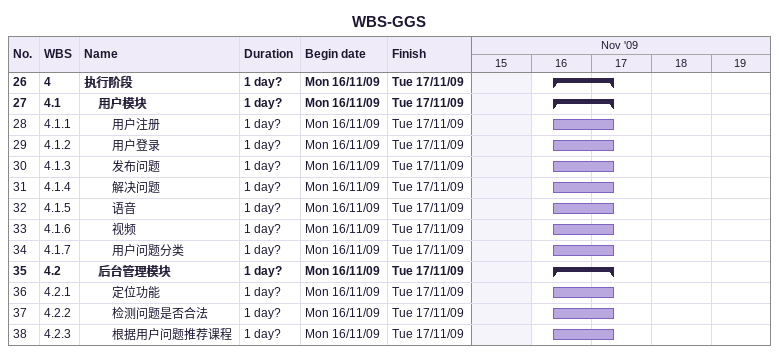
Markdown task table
WBS-GGS

| ID | WBS | Task | Duration | Start | Finish |
|---|---|---|---|---|---|
| 26 | 4 | **执行阶段** | 1d? | 2009-11-16 | 2009-11-17 |
| 27 | 4.1 | **用户模块** | 1d? | 2009-11-16 | 2009-11-17 |
| 28 | 4.1.1 | 用户注册 | 1d? | 2009-11-16 | 2009-11-17 |
| 29 | 4.1.2 | 用户登录 | 1d? | 2009-11-16 | 2009-11-17 |
| 30 | 4.1.3 | 发布问题 | 1d? | 2009-11-16 | 2009-11-17 |
| 31 | 4.1.4 | 解决问题 | 1d? | 2009-11-16 | 2009-11-17 |
| 32 | 4.1.5 | 语音 | 1d? | 2009-11-16 | 2009-11-17 |
| 33 | 4.1.6 | 视频 | 1d? | 2009-11-16 | 2009-11-17 |
| 34 | 4.1.7 | 用户问题分类 | 1d? | 2009-11-16 | 2009-11-17 |
| 35 | 4.2 | **后台管理模块** | 1d? | 2009-11-16 | 2009-11-17 |
| 36 | 4.2.1 | 定位功能 | 1d? | 2009-11-16 | 2009-11-17 |
| 37 | 4.2.2 | 检测问题是否合法 | 1d? | 2009-11-16 | 2009-11-17 |
| 38 | 4.2.3 | 根据用户问题推荐课程 | 1d? | 2009-11-16 | 2009-11-17 |
